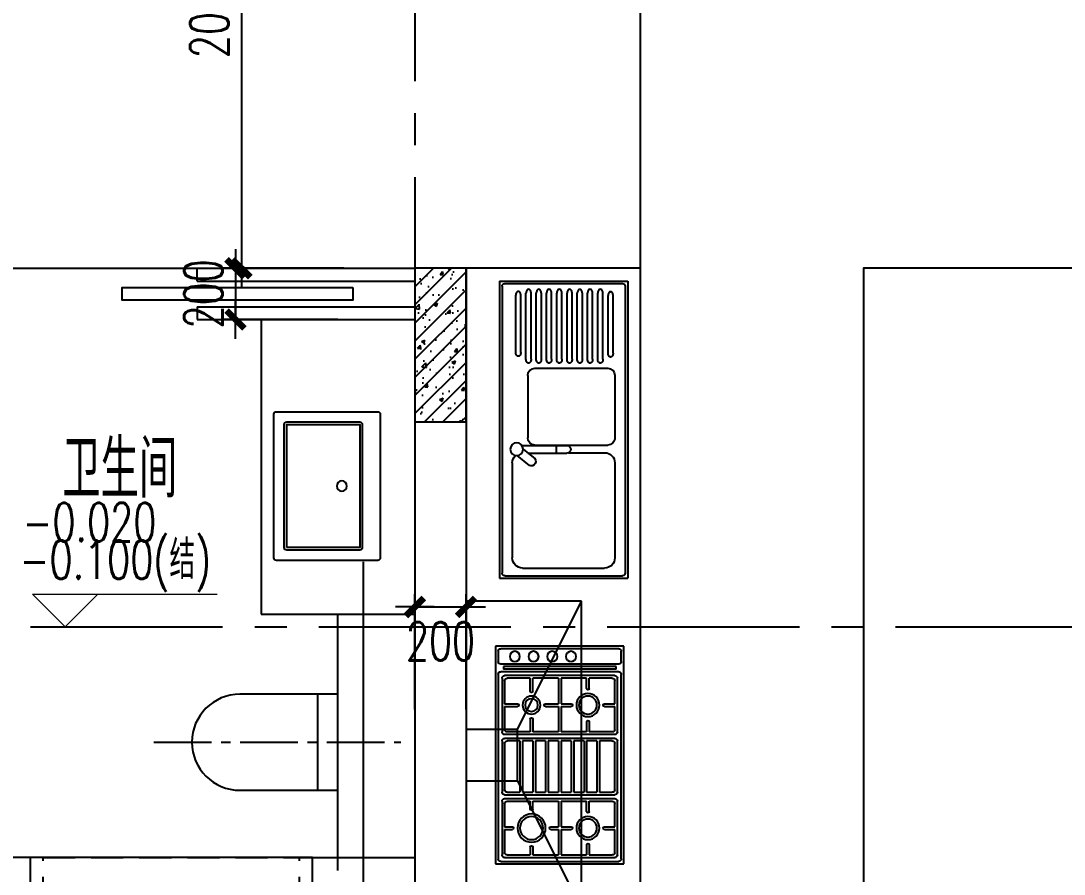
# Model space of a CAD drawing. Extents: x -336292 to -294242, y 8813 to 68263.
# Drawn here: x -318207 to -314137, y 46555 to 49885 of the extents above; entities that cross this region are included whole.
import ezdxf
from ezdxf.enums import TextEntityAlignment as Align

# ---------------------------------------------------------------- set-up
doc = ezdxf.new("R2010")
doc.units = 0
doc.header["$LTSCALE"] = 1000
doc.header["$MEASUREMENT"] = 0
for name, pattern in [('ACAD_ISO08W100', [36, 24, -3, 6, -3]), ('HIDDEN2', [0.1875, 0.125, -0.0625]), ('Plans$0$CENTER2', [1.125, 0.75, -0.125, 0.125, -0.125])]:
    doc.linetypes.add(name, pattern=pattern)
doc.layers.get('0').update_dxf_attribs({"linetype": 'CONTINUOUS'})
doc.layers.get('Defpoints').update_dxf_attribs({"linetype": 'CONTINUOUS'})
for name, color, linetype in [('A-COLUMN', 1, 'CONTINUOUS'), ('A-COLUMN-hatch', 252, 'CONTINUOUS'), ('A-DIM', 201, 'CONTINUOUS'), ('A-DOTE', 8, 'ACAD_ISO08W100'), ('A-FUR', 251, 'CONTINUOUS'), ('A-KITCHEN', 40, 'CONTINUOUS'), ('A-LINE', 8, 'CONTINUOUS'), ('A-LVTRY', 147, 'CONTINUOUS'), ('A-NOTE', 150, 'CONTINUOUS'), ('A-TEXT-CN', 31, 'CONTINUOUS'), ('A-WALL', 2, 'CONTINUOUS'), ('A-WINDOW', 4, 'CONTINUOUS'), ('Plans$0$A_Sanitary', 150, 'CONTINUOUS'), ('Plans$0$Grid', 9, 'Plans$0$CENTER2')]:
    doc.layers.add(name, color=color, linetype=linetype)
doc.layers.add('A-LEVEL', color=135, linetype='CONTINUOUS', lineweight=0)
doc.styles.add('_HZTXT', font='tjromans.shx', dxfattribs={"width": 0.7, "bigfont": 'tjhztxt.shx'})
doc.styles.add('DIM_FONT', font='SIMPLEX', dxfattribs={"width": 0.7, "bigfont": 'GBCBIG'})
doc.styles.add('PRC-S', font='tjromans.shx', dxfattribs={"width": 0.7, "bigfont": 'tjhztxt.shx'})
doc.styles.add('TJHZTXT', font='tjromans.shx', dxfattribs={"width": 0.8, "bigfont": 'tjhztxt.shx'})
doc.styles.add('zjz', font='tjromans.shx', dxfattribs={"width": 0.7, "height": 500, "bigfont": 'tjhztxt.shx'})
doc.dimstyles.new('DIM100', dxfattribs={"dimscale": 100, "dimtxt": 3, "dimasz": 0.01, "dimexe": 1, "dimexo": 1, "dimgap": 1, "dimtad": 1, "dimdec": 0, "dimzin": 0, "dimdsep": 46, "dimtxsty": 'DIM_FONT', "dimblk1": '_DIMX', "dimblk2": '_DIMX', "dimsah": 1, "dimcen": 0.01, "dimclrd": 256, "dimclre": 256, "dimclrt": 7, "dimadec": 0, "dimazin": 0, "dimtfac": 1, "dimtdec": 0, "dimtix": 1, "dimtmove": 2, "dimatfit": 3, "dimldrblk": '_DIMX', "dimfxl": 0, "dimtolj": 1, "dimtzin": 5, "dimarcsym": 0})

# ---------------------------------------------------------------- blocks, each defined once
blk = doc.blocks.new('Grid')
at = {"layer": 'Plans$0$Grid', "color": 8}
for p, q in [((-10948.22963262349, 23319.99999610754), (-10948.22963262349, -15380.00000389246)), ((-28198.22963262349, 11439.99999610754), (8601.770367376506, 11439.99999610754))]:
    blk.add_line(p, q, dxfattribs=at)
blk = doc.blocks.new('_DIMX')
blk.add_line((-150, 0), (150, 0))
at = {"const_width": 50}
blk.add_lwpolyline([(-70, -70), (70, 70)], dxfattribs=at)
blk = doc.blocks.new('*D185')
at = {"layer": 'A-DIM', "lineweight": -2}
for p, q in [((-316669.5293744567, 47197.86906701083), (-316669.5293744567, 47647.86906701083)), ((-316469.5295046495, 47197.86906701083), (-316469.5295046495, 47647.86906701083)), ((-316669.0293744567, 47597.86906701083), (-316470.0295046495, 47597.86906701083))]:
    blk.add_line(p, q, dxfattribs=at)
at = {"layer": 'Defpoints', "color": 0}
for p in [(-316469.5295046495, 47597.86906701083), (-316669.5293744567, 47147.86906701083), (-316469.5295046495, 47147.86906701083)]:
    blk.add_point(p, dxfattribs=at)
at = {"layer": 'A-DIM', "lineweight": -2, "xscale": 0.5, "yscale": 0.5, "zscale": 0.5, "rotation": 180}
blk.add_blockref('_DIMX', (-316669.5293744567, 47597.86906701083), dxfattribs=at)
at = {"layer": 'A-DIM', "lineweight": -2, "xscale": 0.5, "yscale": 0.5, "zscale": 0.5}
blk.add_blockref('_DIMX', (-316469.5295046495, 47597.86906701083), dxfattribs=at)
at = {"layer": 'A-DIM', "insert": (-316569.529439553, 47464.11906701083), "char_height": 150, "attachment_point": 5, "style": 'DIM_FONT'}
blk.add_mtext('\\A1;200', dxfattribs=at)
blk = doc.blocks.new('*D189')
at = {"layer": 'A-DIM', "lineweight": -2}
for p, q in [((-316946.3242953234, 50919.81240980445), (-317396.324294558, 50919.81240980445)), ((-317346.324294558, 50919.31240980445), (-317346.324294558, 48920.31240980445)), ((-316946.3242953234, 48919.81240980445), (-317396.324294558, 48919.81240980445))]:
    blk.add_line(p, q, dxfattribs=at)
at = {"layer": 'Defpoints', "color": 0}
for p in [(-316896.3242953234, 50919.81240980445), (-317346.324294558, 48919.81240980445), (-316896.3242953234, 48919.81240980445)]:
    blk.add_point(p, dxfattribs=at)
at = {"layer": 'A-DIM', "lineweight": -2, "xscale": 0.5, "yscale": 0.5, "zscale": 0.5}
for p, rotation in [((-317346.324294558, 50919.81240980445), 90), ((-317346.324294558, 48919.81240980445), 270)]:
    blk.add_blockref('_DIMX', p, dxfattribs=dict(at, rotation=rotation))
at = {"layer": 'A-DIM', "insert": (-317471.324294558, 49919.8124098044), "char_height": 150, "attachment_point": 5, "rotation": 90, "style": 'DIM_FONT'}
blk.add_mtext('\\A1;2000', dxfattribs=at)
blk = doc.blocks.new('*D198')
at = {"layer": 'A-DIM', "lineweight": -2}
for p, q in [((-316969.5293759941, 48919.81240980596), (-317419.5293752287, 48919.81240980596)), ((-317369.5293752287, 48920.31240980596), (-317369.5293752287, 48920.81240980596)), ((-317369.5293752287, 48919.81240980596), (-317369.5293752287, 48719.81240980596)), ((-316969.5293759941, 48719.81240980596), (-317419.5293752287, 48719.81240980596)), ((-317369.5293752287, 48719.31240980596), (-317369.5293752287, 48718.81240980596))]:
    blk.add_line(p, q, dxfattribs=at)
at = {"layer": 'Defpoints', "color": 0}
for p in [(-316919.5293759941, 48919.81240980596), (-317369.5293752287, 48719.81240980596), (-316919.5293759941, 48719.81240980596)]:
    blk.add_point(p, dxfattribs=at)
at = {"layer": 'A-DIM', "lineweight": -2, "xscale": 0.5, "yscale": 0.5, "zscale": 0.5}
for p, rotation in [((-317369.5293752287, 48919.81240980596), 270), ((-317369.5293752287, 48719.81240980596), 90)]:
    blk.add_blockref('_DIMX', p, dxfattribs=dict(at, rotation=rotation))
at = {"layer": 'A-DIM', "insert": (-317494.5293752287, 48819.81240980591), "char_height": 150, "attachment_point": 5, "rotation": 90, "style": 'DIM_FONT'}
blk.add_mtext('\\A1;200', dxfattribs=at)
blk = doc.blocks.new('Plans$0$L2$0$A$C30D2')
for p, q in [((1018.085617207954, 3.136781476089709), (1018.085617207954, 503.1367814760897)), ((1018.085617207954, 503.1367814760897), (1868.085617207954, 503.1367814760897)), ((1038.085617207954, 493.1367814760897), (1758.085617207954, 493.1367814760897)), ((1808.085617207954, 493.1367814760897), (1848.085617207954, 493.1367814760897)), ((1868.085617207954, 503.1367814760897), (1868.085617207954, 3.136781476089709)), ((1028.085617207954, 23.13678147608971), (1028.085617207954, 483.1367814760897)), ((1043.085617207954, 38.13678147608971), (1043.085617207954, 468.1367814760897)), ((1053.085617207954, 478.1367814760897), (1263.085617207954, 478.1367814760897)), ((1053.085617207954, 368.1367814760906), (1053.085617207954, 458.1367814760897)), ((1063.085617207954, 468.1367814760897), (1153.085617207956, 468.1367814760897)), ((1153.085617207956, 427.8581410260858), (1153.085617207956, 468.1367814760897)), ((1163.085617207958, 468.1367814760897), (1253.085617207954, 468.1367814760897)), ((1163.085617207956, 427.8581410260858), (1163.085617207958, 468.1367814760897)), ((1263.085617207956, 368.1367814760897), (1263.085617207954, 458.1367814760897)), ((1273.085617207954, 38.1367814760888), (1273.085617207954, 468.1367814760897)), ((1288.085617207952, 38.13678147608971), (1288.085617207954, 468.1367814760897)), ((1298.085617207954, 478.1367814760897), (1498.085617207954, 478.1367814760897)), ((1298.085617207954, 408.1367814760897), (1298.085617207954, 458.1367814760897)), ((1308.085617207954, 468.1367814760897), (1488.085617207954, 468.1367814760897)), ((1498.085617207954, 458.1367814760897), (1498.085617207954, 408.1367814760906)), ((1508.085617207954, 468.1367814760897), (1508.085617207954, 38.1367814760888)), ((1523.085617207952, 468.1367814760897), (1523.085617207954, 38.13678147608971)), ((1533.085617207952, 478.1367814760897), (1743.085617207954, 478.1367814760897)), ((1533.085617207952, 458.1367814760897), (1533.085617207952, 368.1367814760897)), ((1543.085617207952, 468.1367814760897), (1633.085617207956, 468.1367814760897)), ((1633.085617207956, 427.8581410260858), (1633.085617207956, 468.1367814760897)), ((1643.085617207956, 468.1367814760897), (1733.085617207954, 468.1367814760897)), ((1643.085617207956, 427.8581410260858), (1643.085617207956, 468.1367814760897)), ((1743.085617207954, 458.1367814760897), (1743.085617207954, 368.1367814760906)), ((1753.085617207954, 468.1367814760897), (1753.085617207954, 38.13678147608971)), ((1768.085617207954, 483.1367814760897), (1768.085617207954, 23.13678147608971)), ((1778.085617207954, 473.1367814760897), (1778.085617207954, 33.13678147608971)), ((1778.085617207954, 473.1367814760897), (1788.085617207954, 473.1367814760888)), ((1788.085617207954, 473.1367814760888), (1788.085617207954, 33.13678147608971)), ((1798.085617207954, 483.1367814760897), (1798.085617207954, 23.13678147608971)), ((1858.085617207954, 483.1367814760897), (1858.085617207954, 23.13678147608971)), ((1498.085617207954, 408.1367814760906), (1298.085617207954, 408.1367814760897)), ((1093.36425765796, 368.1367814760897), (1053.085617207954, 368.1367814760906)), ((1222.806976757952, 368.1367814760897), (1263.085617207956, 368.1367814760897)), ((1498.085617207954, 398.1367814760888), (1298.085617207954, 398.1367814760906)), ((1298.085617207954, 358.1367814760915), (1298.085617207954, 398.1367814760906)), ((1498.085617207954, 398.1367814760888), (1498.085617207954, 358.1367814760897)), ((1573.36425765796, 368.1367814760897), (1533.085617207952, 368.1367814760897)), ((1702.806976757952, 368.1367814760897), (1743.085617207954, 368.1367814760906)), ((1053.085617207954, 258.1367814760897), (1053.085617207954, 358.1367814760897)), ((1093.36425765796, 358.1367814760897), (1053.085617207954, 358.1367814760897)), ((1222.806976757952, 358.1367814760897), (1263.085617207954, 358.1367814760897)), ((1263.085617207952, 258.1367814760897), (1263.085617207954, 358.1367814760897)), ((1498.085617207954, 358.1367814760897), (1298.085617207954, 358.1367814760915)), ((1498.085617207954, 348.1367814760888), (1298.085617207954, 348.1367814760906)), ((1298.085617207954, 308.1367814760897), (1298.085617207954, 348.1367814760906)), ((1498.085617207954, 348.1367814760888), (1498.085617207954, 308.1367814760906)), ((1533.085617207952, 358.1367814760897), (1533.085617207952, 258.1367814760897)), ((1573.36425765796, 358.1367814760897), (1533.085617207952, 358.1367814760897)), ((1702.806976757952, 358.1367814760897), (1743.085617207954, 358.1367814760897)), ((1743.085617207954, 358.1367814760897), (1743.085617207954, 258.1367814760897)), ((1153.085617207956, 258.1367814760906), (1153.085617207956, 298.4154219260936)), ((1163.085617207956, 258.1367814760897), (1163.085617207956, 298.4154219260936)), ((1498.085617207954, 308.1367814760906), (1298.085617207954, 308.1367814760897)), ((1498.085617207954, 298.1367814760888), (1298.085617207954, 298.1367814760906)), ((1298.085617207954, 258.1367814760906), (1298.085617207954, 298.1367814760906)), ((1498.085617207954, 298.1367814760888), (1498.085617207954, 258.1367814760888)), ((1633.085617207956, 258.1367814760897), (1633.085617207956, 298.4154219260936)), ((1643.085617207958, 258.1367814760888), (1643.085617207956, 298.4154219260936)), ((1153.085617207956, 258.1367814760906), (1053.085617207954, 258.1367814760897)), ((1153.085617207954, 248.1367814760906), (1053.085617207954, 248.1367814760897)), ((1053.085617207954, 148.1367814760897), (1053.085617207954, 248.1367814760897)), ((1153.085617207954, 217.8581410260858), (1153.085617207954, 248.1367814760906)), ((1263.085617207952, 258.1367814760897), (1163.085617207956, 258.1367814760897)), ((1263.085617207954, 248.1367814760897), (1163.085617207954, 248.1367814760888)), ((1163.085617207954, 217.8581410260858), (1163.085617207954, 248.1367814760888)), ((1263.085617207954, 148.1367814760897), (1263.085617207954, 248.1367814760897)), ((1498.085617207954, 258.1367814760888), (1298.085617207954, 258.1367814760906)), ((1498.085617207954, 248.1367814760888), (1298.085617207954, 248.1367814760906)), ((1298.085617207954, 208.1367814760906), (1298.085617207954, 248.1367814760906)), ((1498.085617207954, 248.1367814760888), (1498.085617207954, 208.1367814760888)), ((1633.085617207956, 258.1367814760897), (1533.085617207952, 258.1367814760897)), ((1633.085617207954, 248.1367814760888), (1533.085617207954, 248.1367814760897)), ((1533.085617207954, 248.1367814760897), (1533.085617207954, 148.1367814760897)), ((1633.085617207954, 197.8581410260858), (1633.085617207954, 248.1367814760888)), ((1743.085617207954, 258.1367814760897), (1643.085617207958, 258.1367814760888)), ((1743.085617207954, 248.1367814760897), (1643.085617207954, 248.1367814760897)), ((1643.085617207954, 197.8581410260858), (1643.085617207954, 248.1367814760897)), ((1743.085617207954, 248.1367814760897), (1743.085617207954, 148.1367814760888)), ((1498.085617207954, 208.1367814760888), (1298.085617207954, 208.1367814760906)), ((1498.085617207954, 198.1367814760906), (1298.085617207952, 198.1367814760888)), ((1298.085617207954, 158.1367814760906), (1298.085617207952, 198.1367814760888)), ((1498.085617207954, 198.1367814760906), (1498.085617207954, 158.1367814760888)), ((1083.364257657958, 148.1367814760897), (1053.085617207954, 148.1367814760897)), ((1053.085617207954, 48.1367814760888), (1053.085617207954, 138.1367814760906)), ((1083.364257657958, 138.1367814760897), (1053.085617207954, 138.1367814760906)), ((1232.80697675795, 148.1367814760897), (1263.085617207954, 148.1367814760897)), ((1232.80697675795, 138.1367814760897), (1263.085617207954, 138.1367814760906)), ((1263.085617207954, 48.1367814760888), (1263.085617207954, 138.1367814760906)), ((1498.085617207954, 158.1367814760888), (1298.085617207954, 158.1367814760906)), ((1298.085617207954, 108.1367814760906), (1298.085617207954, 148.1367814760897)), ((1498.085617207954, 148.1367814760906), (1298.085617207954, 148.1367814760897)), ((1498.085617207954, 148.1367814760906), (1498.085617207954, 108.1367814760888)), ((1583.364257657958, 148.1367814760897), (1533.085617207954, 148.1367814760897)), ((1583.364257657958, 138.1367814760897), (1533.085617207954, 138.1367814760897)), ((1533.085617207954, 138.1367814760897), (1533.085617207954, 48.13678147608971)), ((1692.80697675795, 148.1367814760897), (1743.085617207954, 148.1367814760888)), ((1692.80697675795, 138.1367814760897), (1743.085617207954, 138.1367814760897)), ((1743.085617207954, 138.1367814760897), (1743.085617207954, 48.13678147608971)), ((1498.085617207954, 108.1367814760888), (1298.085617207954, 108.1367814760906)), ((1498.085617207954, 98.13678147608971), (1298.085617207954, 98.1367814760888)), ((1298.085617207954, 48.1367814760888), (1298.085617207954, 98.1367814760888)), ((1498.085617207954, 98.13678147608971), (1498.085617207954, 48.1367814760888)), ((1633.085617207954, 38.13678147608971), (1633.085617207954, 88.41542192609359)), ((1643.085617207954, 38.13678147608971), (1643.085617207954, 88.41542192609359)), ((1153.085617207954, 38.1367814760888), (1153.085617207954, 68.4154219260945)), ((1163.085617207954, 38.1367814760888), (1163.085617207954, 68.4154219260945)), ((1868.085617207954, 3.136781476089709), (1018.085617207954, 3.136781476089709)), ((1758.085617207954, 13.13678147608971), (1038.085617207954, 13.13678147608971)), ((1263.085617207954, 28.1367814760888), (1053.085617207954, 28.13678147608971)), ((1153.085617207954, 38.1367814760888), (1063.085617207954, 38.1367814760888)), ((1253.085617207954, 38.1367814760888), (1163.085617207954, 38.1367814760888)), ((1498.085617207954, 28.1367814760888), (1298.085617207952, 28.13678147608971)), ((1488.085617207954, 38.1367814760888), (1308.085617207954, 38.1367814760888)), ((1743.085617207954, 28.13678147608971), (1533.085617207954, 28.13678147608971)), ((1633.085617207954, 38.13678147608971), (1543.085617207954, 38.13678147608971)), ((1733.085617207954, 38.13678147608971), (1643.085617207954, 38.13678147608971)), ((1788.085617207954, 33.13678147608971), (1778.085617207954, 33.13678147608971)), ((1848.085617207954, 13.13678147608971), (1808.085617207954, 13.13678147608971))]:
    blk.add_line(p, q)
at = {"const_width": 1}
for points in [[(1827.638428911604, 306.7025390738008, 1), (1828.638428911604, 306.7025390738008, 1)], [(1827.638428911604, 233.7025390738008, 1), (1828.638428911604, 233.7025390738008, 1)], [(1827.638428911604, 160.7025390738008, 1), (1828.638428911604, 160.7025390738008, 1)], [(1827.638428911604, 87.70253907380084, 1), (1828.638428911604, 87.70253907380084, 1)]]:
    blk.add_lwpolyline(points, format="xyb", close=True, dxfattribs=at)
for centre, radius in [((1158.085617207954, 363.1367814760897), 45), ((1638.085617207954, 363.1367814760897), 45), ((1158.085617207954, 363.1367814760897), 35), ((1638.085617207954, 363.1367814760897), 35), ((1828.085617207954, 297.1367814760897), 20), ((1828.085617207954, 224.1367814760897), 20), ((1158.085617207954, 143.1367814760888), 55), ((1158.085617207954, 143.1367814760888), 45), ((1638.085617207954, 143.1367814760897), 35), ((1638.085617207954, 143.1367814760897), 25), ((1828.085617207954, 151.1367814760897), 20), ((1828.085617207954, 78.13678147608971), 20)]:
    blk.add_circle(centre, radius)
for centre, radius, start, end in [((1038.085617207954, 483.1367814760897), 10, 90, 180), ((1758.085617207954, 483.1367814760897), 10, 0, 90), ((1808.085617207954, 483.1367814760897), 10, 90, 180), ((1848.085617207954, 483.1367814760897), 10, 0, 90), ((1053.085617207954, 468.1367814760897), 10, 90, 180), ((1063.085617207954, 458.1367814760897), 10, 90, 180), ((1253.085617207954, 458.1367814760897), 10, 0, 90), ((1263.085617207954, 468.1367814760897), 10, 0, 90), ((1298.085617207954, 468.1367814760897), 10, 90, 179.9999999999999), ((1308.085617207954, 458.1367814760897), 10, 90, 180), ((1488.085617207954, 458.1367814760897), 10, 0, 90), ((1498.085617207954, 468.1367814760897), 10, 0, 90), ((1533.085617207952, 468.1367814760897), 10, 90, 180), ((1543.085617207952, 458.1367814760897), 10, 90, 180.0000000000001), ((1733.085617207954, 458.1367814760897), 10, 1.017777498068325e-13, 90), ((1743.085617207954, 468.1367814760897), 10, 0, 90), ((1158.085617207956, 427.8581410260858), 5, 180, 0), ((1638.085617207956, 427.8581410260858), 5, 180, 0), ((1093.36425765796, 363.1367814760897), 5, 270, 90), ((1222.806976757952, 363.1367814760897), 5, 90, 270), ((1573.36425765796, 363.1367814760897), 5, 270, 90), ((1702.806976757952, 363.1367814760897), 5, 90, 270), ((1158.085617207956, 298.4154219260945), 5, 0, 180), ((1638.085617207956, 298.4154219260945), 5, 0, 180), ((1158.085617207954, 217.8581410260858), 5, 180, 0), ((1638.085617207954, 197.8581410260858), 5, 180, 0), ((1083.364257657958, 143.1367814760897), 5, 270, 90), ((1232.80697675795, 143.1367814760897), 5, 90, 270), ((1583.364257657958, 143.1367814760897), 5, 270, 90), ((1692.80697675795, 143.1367814760897), 5, 90, 270), ((1638.085617207954, 88.4154219260945), 5, 0, 180), ((1063.085617207954, 48.1367814760888), 10, 180, 269.9999999999999), ((1158.085617207954, 68.4154219260945), 5, 0, 180), ((1253.085617207954, 48.1367814760888), 10, 270, 0), ((1308.085617207954, 48.1367814760888), 10, 179.9999999999999, 269.9999999999999), ((1488.085617207954, 48.1367814760888), 10, 269.9999999999999, 0), ((1543.085617207954, 48.13678147608971), 10, 180.0000000000001, 270), ((1733.085617207954, 48.13678147608971), 10, 270, 1.272221872585407e-13), ((1038.085617207954, 23.13678147608971), 10, 180, 270), ((1053.085617207954, 38.13678147608971), 10, 180, 270), ((1263.085617207954, 38.1367814760888), 10, 270, 0), ((1298.085617207952, 38.13678147608971), 10, 180, 269.9999999999998), ((1498.085617207954, 38.1367814760888), 10, 270, 0), ((1533.085617207954, 38.13678147608971), 10, 180, 270), ((1743.085617207954, 38.13678147608971), 10, 270, 0), ((1758.085617207954, 23.13678147608971), 10, 270, 0), ((1808.085617207954, 23.13678147608971), 10, 180, 270), ((1848.085617207954, 23.13678147608971), 10, 270, 0)]:
    blk.add_arc(centre, radius, start, end)
blk = doc.blocks.new('Plans$0$A$C7210188F')
for p, q in [((-1433.915524304553, 455.0172186828349), (-2633.915524304553, 455.0172186828349)), ((-2633.915524304553, 455.0172186828349), (-2633.915524304553, 5.017218682834937)), ((-1933.915524304553, 455.0172186828349), (-2133.915524304553, 455.0172186828349)), ((-2133.915524304553, 455.0172186828349), (-2133.915524304553, 255.0172186828349)), ((-1933.915524304553, 255.0172186828349), (-1933.915524304553, 455.0172186828349)), ((-1433.915524304553, 5.017218682834937), (-1433.915524304553, 455.0172186828349)), ((-2133.915524304553, 255.0172186828349), (-2633.915524304553, 5.017218682834937)), ((-2133.915524304553, 255.0172186828349), (-1933.915524304553, 255.0172186828349)), ((-1933.915524304553, 255.0172186828349), (-1433.915524304553, 5.017218682834937)), ((-2633.915524304553, 5.017218682834937), (-1433.915524304553, 5.017218682834937))]:
    blk.add_line(p, q)
blk = doc.blocks.new('Plans$0$duravit-built in wash basin_03175800_plan')
at = {"ltscale": 400}
for points in [[(-414.9999999999709, 279.9999999999982), (-414.9999999999709, -280.0000000000018, 0.414213562373095), (-404.9999999999709, -290.0000000000018), (-9.999999999970896, -290.0000000000009, 0.4142135623731101), (2.91038304567337e-11, -280), (0, 280, 0.414213562373095), (-10, 290), (-404.9999999999709, 289.9999999999982, 0.4142135623730944)], [(-374.9999999999709, 239.9999999999991), (-374.9999999999418, -240.0000000000018, 0.414213562373095), (-364.9999999999418, -250.0000000000018), (-79.9999999999709, -250.0000000000009, 0.414213562373094), (-69.9999999999709, -240.0000000000009), (-69.9999999999709, 239.9999999999991, 0.414213562373095), (-79.9999999999709, 249.9999999999991), (-364.9999999999709, 249.9999999999991, 0.414213562373095)]]:
    blk.add_lwpolyline(points, format="xyb", close=True, dxfattribs=at)
blk.add_lwpolyline([(-364.9999999999709, 239.9999999999991), (-364.9999999999418, -240.0000000000018), (-79.9999999999709, -240.0000000000009), (-79.9999999999709, 239.9999999999991)], close=True, dxfattribs=at)
blk.add_circle((-149.9999999999709, -9.094947017729282e-13), 20, dxfattribs=at)
blk = doc.blocks.new('Plans$0$CLOSET P')
blk.add_lwpolyline([(382.5, 187.5), (0, 187.5), (0, -187.5), (382.5, -187.5, 0.414213562373095), (570, 0), (570, 0, 0.414213562373095)], format="xyb", close=True)
blk.add_lwpolyline([(80, -187.5), (80, 187.5)])
at = {"color": 8, "linetype": 'Plans$0$CENTER2', "ltscale": 0.3}
blk.add_lwpolyline([(718.799193716608, 0), (-245.4681442575529, 0)], dxfattribs=at)
blk = doc.blocks.new('toilet')
at = {"linetype": 'HIDDEN2'}
for p, q in [((-500.0000000329746, 150.0000009925534), (499.9999999670254, 150.0000009925534)), ((499.9999999670254, -49.99999900745388), (-500.0000000329746, -49.99999900745388))]:
    blk.add_line(p, q, dxfattribs=at)
for points in [[(-550.0000000329746, -49.9999990074466), (-500.0000000329746, -49.9999990074466), (-500.0000000329746, 150.0000009925534), (-550.0000000329746, 150.0000009925534)], [(549.9999999670254, -49.99999900745388), (499.9999999670254, -49.99999900745388), (499.9999999670254, 150.0000009925461), (549.9999999670254, 150.0000009925461)], [(-500.0000000329746, 19.99999835156268), (499.9999999670254, 20.00000164843732)], [(-499.9999999670254, -1.64843731909059e-06), (499.9999999670254, 1.64843731909059e-06)]]:
    blk.add_lwpolyline(points, dxfattribs=at)
blk = doc.blocks.new('Columes')
at = {"layer": 'A-COLUMN-hatch'}
h = blk.add_hatch(dxfattribs=at)
h.set_pattern_fill('钢筋混凝土', color=256, scale=20, style=0)
h.set_pattern_definition([(45, (-2429.382195584476, 23039.99999895364), (-35.35533905932737, 35.35533905932738), []), (50, (-2429.382195584476, 23039.99999895364), (143.4520365201507, -12.55042699651902), [15, -165]), (355, (-2429.382195584476, 23039.99999895364), (-27.7502667226, 150.4384267400024), [12, -132]), (100.4514, (-2417.427859584476, 23038.95413095364), (115.7018763428043, 137.8879084121907), [12.748038, -140.2284224]), (46.18420000000001, (-2429.382195584476, 23079.99999895364), (213.4482097251289, -33.10380286580362), [22.5, -247.5]), (96.6356, (-2411.594846584476, 23077.24133755365), (186.9325411097407, 194.8235741800883), [19.1220576, -210.3426]), (351.1842, (-2429.382195584476, 23079.99999895364), (186.9323890267254, 194.8237201850649), [18, -198]), (21, (-2409.382195584476, 23069.99999895364), (119.3814104236923, -80.52377813306776), [15, -165]), (326.0000000000001, (-2409.382195584476, 23069.99999895364), (48.66306638431634, 145.0300090093706), [12, -132]), (71.4514, (-2399.433748984476, 23063.28967775364), (168.044525716298, 64.50609934199048), [12.748038, -140.2284224]), (37.50000000000001, (-2429.382195584476, 23039.99999895364), (2.431971063458134, 66.5787707662623), [0, -130.4, 0, -134, 0, -132.5]), (7.499999999999999, (-2429.382195584476, 23039.99999895364), (52.61390748842972, 78.88234237647205), [0, -76.39999999999999, 0, -127.4, 0, -50.5]), (327.5, (-2473.982195584476, 23039.99999895364), (106.7644872344818, -4.51097434687596), [0, -50, 0, -156, 0, -207]), (317.5, (-2493.982195584476, 23039.99999895364), (116.6372338684772, 20.02099646646353), [0, -65, 0, -103.6, 0, -147])])
h.paths.add_polyline_path([(-2429.382195584476, 23039.99999895364), (-2229.382195584476, 23039.99999895364), (-2229.382195584476, 23639.99999895364), (-2429.382195584476, 23639.99999895364)])
blk.add_lwpolyline([(-2429.382195584476, 23039.99999895364), (-2229.382195584476, 23039.99999895364), (-2229.382195584476, 23639.99999895364), (-2429.382195584476, 23639.99999895364)], close=True)
blk = doc.blocks.new('A$C27EA7CCC')
at = {"layer": 'A-LEVEL', "linetype": 'ByBlock'}
blk.add_lwpolyline([(1018.234708527627, 509.1178301798936), (509.1178260549204, 0.0009477071580477059), (0.0009435822139494121, 509.1178301798936), (2880.000943663646, 509.1178301798936)], dxfattribs=at)
at = {"layer": 'A-LEVEL', "style": 'zjz', "width": 0.7}
for tag, p in [('-6.000（建筑）', (3635.411589277443, 1345.731099795958)), ('-6.300（结构）', (3635.411589277443, 644.9960012989468))]:
    blk.add_attdef(tag, text='', height=600, dxfattribs=at).set_placement(p, align=Align.RIGHT)
blk = doc.blocks.new('A$C35')
for p, q in [((1108.983059799689, 2742.394452805565), (1108.983059799689, 2242.554221870971)), ((1108.983059799689, 2742.394452805565), (2268.98305979969, 2742.394452805565)), ((1128.983059799689, 2732.394452805565), (2248.98305979969, 2732.394452805565)), ((2268.98305979969, 2742.394452805565), (2268.98305979969, 2242.554221870971)), ((1118.983059799689, 2722.394452805565), (1118.983059799689, 2262.554221870971)), ((1818.98305979969, 2692.554221870971), (2188.98305979969, 2692.554221870971)), ((2258.98305979969, 2722.394452805565), (2258.98305979969, 2262.554221870971)), ((1387.149927674604, 2679.265853683864), (1164.529573489587, 2679.265853683864)), ((1387.149927674604, 2659.265853683864), (1164.529573489587, 2659.265853683864)), ((1750.114525897698, 2655.55790444553), (1750.114525897698, 2479.55790444553)), ((1765.114525897698, 2650.55790444553), (1797.202472749959, 2610.21877125983)), ((1790.114525897698, 2675.55790444553), (1828.513766644297, 2627.284573221234)), ((2228.98305979969, 2652.554221870971), (2228.98305979969, 2332.55422187097)), ((1413.781500255187, 2639.265853683864), (1156.561397870831, 2639.265853683864)), ((1413.781500255187, 2619.265853683864), (1156.561397870831, 2619.265853683864)), ((1476.98305979969, 2632.55422187097), (1720.98305979969, 2632.554221870972)), ((1780.114525897698, 2631.700761588387), (1780.114525897698, 2479.55790444553)), ((1413.781500255187, 2599.265853683864), (1156.561397870831, 2599.265853683864)), ((1413.781500255187, 2599.265853683864), (1156.561397870831, 2599.265853683864)), ((1413.781500255187, 2579.265853683864), (1156.561397870831, 2579.265853683864)), ((1413.781500255187, 2579.265853683864), (1156.561397870831, 2579.265853683864)), ((1448.98305979969, 2604.55422187097), (1448.98305979969, 2320.554221870971)), ((1748.98305979969, 2604.55422187097), (1748.98305979969, 2320.554221870971)), ((1413.781500255187, 2559.265853683864), (1156.561397870831, 2559.265853683864)), ((1413.781500255187, 2539.265853683864), (1156.561397870831, 2539.265853683864)), ((1413.781500255187, 2519.265853683864), (1156.561397870831, 2519.265853683864)), ((1413.781500255187, 2499.265853683864), (1156.561397870831, 2499.265853683864)), ((1750.311299697871, 2521.382001046637), (1780.311299697871, 2521.382001046637)), ((1413.781500255187, 2479.265853683864), (1156.561397870831, 2479.265853683864)), ((1413.781500255187, 2459.265853683864), (1156.561397870831, 2459.265853683864)), ((1778.98305979969, 2473.842682016851), (1778.98305979969, 2332.554221870972)), ((1413.781500255187, 2439.265853683864), (1156.561397870831, 2439.265853683864)), ((1413.781500255187, 2419.265853683864), (1156.561397870831, 2419.265853683864)), ((1413.781500255191, 2399.265853683864), (1156.561397870834, 2399.265853683864)), ((1413.781500255191, 2379.265853683864), (1156.561397870834, 2379.265853683864)), ((1413.781500255191, 2359.265853683864), (1156.561397870834, 2359.265853683864)), ((1413.781500255191, 2339.265853683864), (1156.561397870834, 2339.265853683864)), ((1389.877077468762, 2319.265853683864), (1165.880573282658, 2319.265853683864)), ((1389.877077468762, 2299.265853683864), (1165.880573282658, 2299.265853683864)), ((1476.98305979969, 2292.554221870971), (1720.98305979969, 2292.554221870971)), ((1818.98305979969, 2292.554221870972), (2188.98305979969, 2292.55422187097)), ((1108.983059799689, 2242.554221870971), (2268.98305979969, 2242.554221870971)), ((1128.983059799689, 2252.554221870971), (2248.98305979969, 2252.554221870971))]:
    blk.add_line(p, q)
for points in [[(1164.529573489587, 2659.265853683864, -0.06550341317500205), (1158.361766176141, 2660.077360475405, -0.07822208236230084), (1153.591671067882, 2662.194785872, -0.1071762712399434), (1150.107399692585, 2665.693243599624, -0.1434288464822718), (1149.061043540897, 2669.265853683864, -0.1434288464822368), (1150.107399692585, 2672.838463768107, -0.1071762712398773), (1153.591671067882, 2676.336921495731, -0.07822208236247052), (1158.361766176139, 2678.454346892322, -0.06550341317520239), (1164.529573489587, 2679.265853683864, -0.06550341317504035)], [(1387.149927674604, 2659.265853683864, 0.06550341317500205), (1393.31773498805, 2660.077360475405, 0.07822208236230084), (1398.087830096309, 2662.194785872, 0.1071762712399434), (1401.572101471605, 2665.693243599624, 0.1434288464822718), (1402.618457623294, 2669.265853683864, 0.1434288464822368), (1401.572101471605, 2672.838463768107, 0.1071762712398773), (1398.087830096309, 2676.336921495731, 0.07822208236247052), (1393.317734988052, 2678.454346892322, 0.06550341317520239), (1387.149927674604, 2679.265853683864, 0.06550341317504035)], [(1156.561397870831, 2619.265853683864, -0.06550341317500205), (1150.393590557384, 2620.077360475405, -0.07822208236230084), (1145.623495449126, 2622.194785872, -0.1071762712399434), (1142.139224073829, 2625.693243599624, -0.1434288464822718), (1141.092867922141, 2629.265853683864, -0.1434288464822368), (1142.139224073829, 2632.838463768107, -0.1071762712398773), (1145.623495449126, 2636.336921495731, -0.07822208236247052), (1150.393590557383, 2638.454346892322, -0.06550341317520239), (1156.561397870831, 2639.265853683864, -0.06550341317504035)], [(1413.781500255187, 2619.265853683864, 0.06550341317500205), (1419.949307568633, 2620.077360475405, 0.07822208236230084), (1424.719402676892, 2622.194785872, 0.1071762712399434), (1428.203674052189, 2625.693243599624, 0.1434288464822718), (1429.250030203877, 2629.265853683864, 0.1434288464822368), (1428.203674052189, 2632.838463768107, 0.1071762712398773), (1424.719402676892, 2636.336921495731, 0.07822208236247052), (1419.949307568635, 2638.454346892322, 0.06550341317520239), (1413.781500255187, 2639.265853683864, 0.06550341317504035)], [(1156.561397870831, 2579.265853683864, -0.06550341317500205), (1150.393590557384, 2580.077360475405, -0.07822208236230084), (1145.623495449126, 2582.194785872, -0.1071762712399434), (1142.139224073829, 2585.693243599624, -0.1434288464822718), (1141.092867922141, 2589.265853683864, -0.1434288464822368), (1142.139224073829, 2592.838463768107, -0.1071762712398773), (1145.623495449126, 2596.336921495731, -0.07822208236247052), (1150.393590557383, 2598.454346892322, -0.06550341317520239), (1156.561397870831, 2599.265853683864, -0.06550341317504035)], [(1156.561397870831, 2579.265853683864, -0.06550341317500205), (1150.393590557384, 2580.077360475405, -0.07822208236230084), (1145.623495449126, 2582.194785872, -0.1071762712399434), (1142.139224073829, 2585.693243599624, -0.1434288464822718), (1141.092867922141, 2589.265853683864, -0.1434288464822368), (1142.139224073829, 2592.838463768107, -0.1071762712398773), (1145.623495449126, 2596.336921495731, -0.07822208236247052), (1150.393590557383, 2598.454346892322, -0.06550341317520239), (1156.561397870831, 2599.265853683864, -0.06550341317504035)], [(1413.781500255187, 2579.265853683864, 0.06550341317500205), (1419.949307568633, 2580.077360475405, 0.07822208236230084), (1424.719402676892, 2582.194785872, 0.1071762712399434), (1428.203674052189, 2585.693243599624, 0.1434288464822718), (1429.250030203877, 2589.265853683864, 0.1434288464822368), (1428.203674052189, 2592.838463768107, 0.1071762712398773), (1424.719402676892, 2596.336921495731, 0.07822208236247052), (1419.949307568635, 2598.454346892322, 0.06550341317520239), (1413.781500255187, 2599.265853683864, 0.06550341317504035)], [(1413.781500255187, 2579.265853683864, 0.06550341317500205), (1419.949307568633, 2580.077360475405, 0.07822208236230084), (1424.719402676892, 2582.194785872, 0.1071762712399434), (1428.203674052189, 2585.693243599624, 0.1434288464822718), (1429.250030203877, 2589.265853683864, 0.1434288464822368), (1428.203674052189, 2592.838463768107, 0.1071762712398773), (1424.719402676892, 2596.336921495731, 0.07822208236247052), (1419.949307568635, 2598.454346892322, 0.06550341317520239), (1413.781500255187, 2599.265853683864, 0.06550341317504035)], [(1156.561397870831, 2539.265853683864, -0.06550341317500205), (1150.393590557384, 2540.077360475405, -0.07822208236230084), (1145.623495449126, 2542.194785872, -0.1071762712399434), (1142.139224073829, 2545.693243599624, -0.1434288464822718), (1141.092867922141, 2549.265853683864, -0.1434288464822368), (1142.139224073829, 2552.838463768107, -0.1071762712398773), (1145.623495449126, 2556.336921495731, -0.07822208236247052), (1150.393590557383, 2558.454346892322, -0.06550341317520239), (1156.561397870831, 2559.265853683864, -0.06550341317504035)], [(1413.781500255187, 2539.265853683864, 0.06550341317500205), (1419.949307568633, 2540.077360475405, 0.07822208236230084), (1424.719402676892, 2542.194785872, 0.1071762712399434), (1428.203674052189, 2545.693243599624, 0.1434288464822718), (1429.250030203877, 2549.265853683864, 0.1434288464822368), (1428.203674052189, 2552.838463768107, 0.1071762712398773), (1424.719402676892, 2556.336921495731, 0.07822208236247052), (1419.949307568635, 2558.454346892322, 0.06550341317520239), (1413.781500255187, 2559.265853683864, 0.06550341317504035)], [(1156.561397870831, 2499.265853683864, -0.06550341317500205), (1150.393590557384, 2500.077360475405, -0.07822208236230084), (1145.623495449126, 2502.194785872, -0.1071762712399434), (1142.139224073829, 2505.693243599624, -0.1434288464822718), (1141.092867922141, 2509.265853683864, -0.1434288464822368), (1142.139224073829, 2512.838463768107, -0.1071762712398773), (1145.623495449126, 2516.336921495731, -0.07822208236247052), (1150.393590557383, 2518.454346892322, -0.06550341317520239), (1156.561397870831, 2519.265853683864, -0.06550341317504035)], [(1413.781500255187, 2499.265853683864, 0.06550341317500205), (1419.949307568633, 2500.077360475405, 0.07822208236230084), (1424.719402676892, 2502.194785872, 0.1071762712399434), (1428.203674052189, 2505.693243599624, 0.1434288464822718), (1429.250030203877, 2509.265853683864, 0.1434288464822368), (1428.203674052189, 2512.838463768107, 0.1071762712398773), (1424.719402676892, 2516.336921495731, 0.07822208236247052), (1419.949307568635, 2518.454346892322, 0.06550341317520239), (1413.781500255187, 2519.265853683864, 0.06550341317504035)], [(1156.561397870831, 2459.265853683864, -0.06550341317500205), (1150.393590557384, 2460.077360475405, -0.07822208236230084), (1145.623495449126, 2462.194785872, -0.1071762712399434), (1142.139224073829, 2465.693243599624, -0.1434288464822718), (1141.092867922141, 2469.265853683864, -0.1434288464822368), (1142.139224073829, 2472.838463768107, -0.1071762712398773), (1145.623495449126, 2476.336921495731, -0.07822208236247052), (1150.393590557383, 2478.454346892322, -0.06550341317520239), (1156.561397870831, 2479.265853683864, -0.06550341317504035)], [(1413.781500255187, 2459.265853683864, 0.06550341317500205), (1419.949307568633, 2460.077360475405, 0.07822208236230084), (1424.719402676892, 2462.194785872, 0.1071762712399434), (1428.203674052189, 2465.693243599624, 0.1434288464822718), (1429.250030203877, 2469.265853683864, 0.1434288464822368), (1428.203674052189, 2472.838463768107, 0.1071762712398773), (1424.719402676892, 2476.336921495731, 0.07822208236247052), (1419.949307568635, 2478.454346892322, 0.06550341317520239), (1413.781500255187, 2479.265853683864, 0.06550341317504035)], [(1156.561397870831, 2419.265853683864, -0.06550341317500205), (1150.393590557384, 2420.077360475405, -0.07822208236230084), (1145.623495449126, 2422.194785872, -0.1071762712399434), (1142.139224073829, 2425.693243599624, -0.1434288464822718), (1141.092867922141, 2429.265853683864, -0.1434288464822368), (1142.139224073829, 2432.838463768107, -0.1071762712398773), (1145.623495449126, 2436.336921495731, -0.07822208236247052), (1150.393590557383, 2438.454346892322, -0.06550341317520239), (1156.561397870831, 2439.265853683864, -0.06550341317504035)], [(1413.781500255187, 2419.265853683864, 0.06550341317500205), (1419.949307568633, 2420.077360475405, 0.07822208236230084), (1424.719402676892, 2422.194785872, 0.1071762712399434), (1428.203674052189, 2425.693243599624, 0.1434288464822718), (1429.250030203877, 2429.265853683864, 0.1434288464822368), (1428.203674052189, 2432.838463768107, 0.1071762712398773), (1424.719402676892, 2436.336921495731, 0.07822208236247052), (1419.949307568635, 2438.454346892322, 0.06550341317520239), (1413.781500255187, 2439.265853683864, 0.06550341317504035)], [(1156.561397870834, 2379.265853683864, -0.06550341317500205), (1150.393590557388, 2380.077360475405, -0.07822208236230084), (1145.623495449129, 2382.194785872, -0.1071762712399434), (1142.139224073832, 2385.693243599624, -0.1434288464822718), (1141.092867922144, 2389.265853683864, -0.1434288464822368), (1142.139224073832, 2392.838463768107, -0.1071762712398773), (1145.623495449129, 2396.336921495731, -0.07822208236247052), (1150.393590557386, 2398.454346892322, -0.06550341317520239), (1156.561397870834, 2399.265853683864, -0.06550341317504035)], [(1413.781500255191, 2379.265853683864, 0.06550341317500205), (1419.949307568637, 2380.077360475405, 0.07822208236230084), (1424.719402676896, 2382.194785872, 0.1071762712399434), (1428.203674052193, 2385.693243599624, 0.1434288464822718), (1429.250030203881, 2389.265853683864, 0.1434288464822368), (1428.203674052193, 2392.838463768107, 0.1071762712398773), (1424.719402676896, 2396.336921495731, 0.07822208236247052), (1419.949307568639, 2398.454346892322, 0.06550341317520239), (1413.781500255191, 2399.265853683864, 0.06550341317504035)], [(1156.561397870834, 2339.265853683864, -0.06550341317500205), (1150.393590557388, 2340.077360475405, -0.07822208236230084), (1145.623495449129, 2342.194785872, -0.1071762712399434), (1142.139224073832, 2345.693243599624, -0.1434288464822718), (1141.092867922144, 2349.265853683864, -0.1434288464822368), (1142.139224073832, 2352.838463768107, -0.1071762712398773), (1145.623495449129, 2356.336921495731, -0.07822208236247052), (1150.393590557386, 2358.454346892322, -0.06550341317520239), (1156.561397870834, 2359.265853683864, -0.06550341317504035)], [(1413.781500255191, 2339.265853683864, 0.06550341317500205), (1419.949307568637, 2340.077360475405, 0.07822208236230084), (1424.719402676896, 2342.194785872, 0.1071762712399434), (1428.203674052193, 2345.693243599624, 0.1434288464822718), (1429.250030203881, 2349.265853683864, 0.1434288464822368), (1428.203674052193, 2352.838463768107, 0.1071762712398773), (1424.719402676896, 2356.336921495731, 0.07822208236247052), (1419.949307568639, 2358.454346892322, 0.06550341317520239), (1413.781500255191, 2359.265853683864, 0.06550341317504035)], [(1165.880573282658, 2299.265853683864, -0.06550341317500205), (1159.712765969211, 2300.077360475405, -0.07822208236230084), (1154.942670860953, 2302.194785872, -0.1071762712399434), (1151.458399485656, 2305.693243599624, -0.1434288464822718), (1150.412043333968, 2309.265853683864, -0.1434288464822368), (1151.458399485656, 2312.838463768107, -0.1071762712398773), (1154.942670860953, 2316.336921495731, -0.07822208236247052), (1159.71276596921, 2318.454346892322, -0.06550341317520239), (1165.880573282658, 2319.265853683864, -0.06550341317504035)], [(1389.877077468762, 2299.265853683864, 0.06550341317500205), (1396.044884782208, 2300.077360475405, 0.07822208236230084), (1400.814979890467, 2302.194785872, 0.1071762712399434), (1404.299251265764, 2305.693243599624, 0.1434288464822718), (1405.345607417452, 2309.265853683864, 0.1434288464822368), (1404.299251265764, 2312.838463768107, 0.1071762712398773), (1400.814979890467, 2316.336921495731, 0.07822208236247052), (1396.04488478221, 2318.454346892322, 0.06550341317520239), (1389.877077468762, 2319.265853683864, 0.06550341317504035)]]:
    blk.add_lwpolyline(points, format="xyb")
blk.add_circle((1765.129124320632, 2675.55790444553), 25)
for centre, radius, start, end in [((1128.983059799689, 2722.394452805565), 10, 90, 180), ((2248.98305979969, 2722.394452805565), 10, 0, 90), ((1818.98305979969, 2652.554221870971), 40, 90, 136.9437961752853), ((2188.98305979969, 2652.554221870971), 40, 359.9999999999997, 90), ((1476.98305979969, 2604.55422187097), 28, 90, 180), ((1720.98305979969, 2604.55422187097), 28, 0, 90), ((1812.858119697128, 2618.751672240531), 17.83002188671834, 208.5920019549358, 28.59200195493051), ((1765.114525897698, 2479.55790444553), 15, 180, 0), ((1476.98305979969, 2320.554221870971), 28, 180, 270), ((1720.98305979969, 2320.554221870971), 28, 270, 0), ((1818.98305979969, 2332.554221870972), 40, 180, 270), ((2188.98305979969, 2332.55422187097), 40, 270, 359.9999999999997), ((1128.983059799689, 2262.554221870971), 10, 180, 270), ((2248.98305979969, 2262.554221870971), 10, 270, 0)]:
    blk.add_arc(centre, radius, start, end)

msp = doc.modelspace()

# ---------------------------------------------------------------- linework, layer by layer
at = {"layer": 'A-FUR'}
msp.add_lwpolyline([(-314919.5293736874, 46219.81240988521), (-314019.5293736725, 46219.81240991502), (-314019.5293736725, 48919.81240988521), (-314919.5293736874, 48919.81240988521), (-314919.5293736874, 46219.81240988521)], dxfattribs=at)
at = {"layer": 'A-KITCHEN'}
msp.add_lwpolyline([(-315869.5293667137, 46419.81241717188), (-315789.3187747865, 46419.81241717188), (-315789.3187748014, 48919.81240990011), (-316469.5293734937, 48919.81240990011)], dxfattribs=at)
at = {"layer": 'A-LINE'}
msp.add_line((-315789.3187748014, 48919.81240990011), (-315789.3188028653, 52119.81241062089), dxfattribs=at)
at = {"layer": 'A-LVTRY'}
for p, q in [((-318369.529381138, 48919.81240990011), (-317519.5423952608, 48919.81240760535)), ((-317519.5423952608, 48869.81240759045), (-317519.5423952608, 48919.81240760535)), ((-317519.5423952608, 48869.81240759045), (-316669.5423952459, 48869.81240759045)), ((-317519.5423952608, 48769.81240759045), (-316669.5423952608, 48769.81240759045)), ((-317519.5423952608, 48769.81240759045), (-317519.5423952608, 48719.81240760535)), ((-317519.5423952608, 48719.81240760535), (-316669.5423952459, 48719.81240760535))]:
    msp.add_line(p, q, dxfattribs=at)
msp.add_lwpolyline([(-317519.5423952608, 48919.81240760535), (-316669.5423952608, 48919.81240757555)], dxfattribs=at)
msp.add_lwpolyline([(-316912.1156531094, 48844.81240759045), (-316912.1156530945, 48794.81240760535), (-317812.1156531243, 48794.81240760535), (-317812.1156530796, 48844.81240759045)], close=True, dxfattribs=at)
at = {"layer": 'A-NOTE'}
msp.add_line((-316869.5293354389, 45959.81240980348), (-316869.529335439, 47773.38118106348), dxfattribs=at)
at = {"layer": 'A-WALL'}
for p, q in [((-316669.5293752297, 48919.81240980596), (-316669.5293752297, 46619.81240980745)), ((-316469.5293752297, 48919.81240980595), (-316669.5293752297, 48919.81240980596)), ((-316469.5293752297, 48919.81240980595), (-316469.5293752297, 46419.81240980595)), ((-318169.5293811379, 46619.81240980743), (-318369.5293752297, 46619.81240980745)), ((-318169.5293811379, 46419.81240980743), (-318169.5293811379, 46619.81240980743)), ((-317069.5293811378, 46619.81240980737), (-318169.5293811379, 46619.81240980743)), ((-317069.5293811379, 46419.81240980743), (-317069.5293811379, 46619.81240980743)), ((-317069.5293811379, 46619.81240980743), (-316669.5293752297, 46619.81240980745))]:
    msp.add_line(p, q, dxfattribs=at)
at = {"layer": 'Plans$0$A_Sanitary'}
msp.add_line((-317269.5423880935, 47569.81239762896), (-316669.5423880935, 47569.812398076), dxfattribs=at)
for points in [[(-317269.5423881084, 48719.81240760535), (-317269.5423880935, 47569.81239762896)], [(-316969.5423826248, 46569.81239761406), (-316969.5423826397, 47569.81239783758)]]:
    msp.add_lwpolyline(points, dxfattribs=at)

# ---------------------------------------------------------------- block references
at = {"layer": 'A-COLUMN'}
msp.add_blockref('Columes', (-314240.1471796452, 25279.81241085379), dxfattribs=at)
at = {"layer": 'A-DOTE'}
msp.add_blockref('Grid', (-305721.2997426062, 36079.81241369991), dxfattribs=at)
at = {"layer": 'A-KITCHEN', "extrusion": (0, 0, -1), "zscale": -1, "rotation": 270}
msp.add_blockref('A$C35', (313596.7645529232, 49978.79546960672), dxfattribs=at)
at = {"layer": 'A-KITCHEN', "rotation": 90}
msp.add_blockref('Plans$0$A$C7210188F', (-316014.5121493756, 49053.7279341105), dxfattribs=at)
at = {"layer": 'A-KITCHEN', "xscale": -1, "rotation": 270}
msp.add_blockref('Plans$0$L2$0$A$C30D2', (-316357.5562803267, 45576.72679259215), dxfattribs=at)
at = {"layer": 'A-LEVEL', "linetype": 'ByBlock'}
ref = msp.add_blockref('A$C27EA7CCC', (-318161.50056653, 47520.52156897473), dxfattribs=dict(at, xscale=0.25, yscale=0.25, zscale=0.25))
ref.add_attrib('-6.300（结构）', '-0.020', dxfattribs={"height": 150.0000000000001, "style": '_HZTXT', "width": 0.7}).set_placement((-317678.3160797406, 47853.98299846433), align=Align.RIGHT)
ref.add_attrib('-6.000（建筑）', '-0.100(结)', dxfattribs={"height": 150.0000000000001, "style": 'TJHZTXT', "width": 0.7}).set_placement((-317464.1510498492, 47707.36259197486), align=Align.RIGHT)
at = {"layer": 'A-WINDOW'}
msp.add_blockref('toilet', (-317619.5293811049, 46469.81240881483), dxfattribs=at)
at = {"layer": 'Plans$0$A_Sanitary', "xscale": -1, "rotation": 180}
msp.add_blockref('Plans$0$duravit-built in wash basin_03175800_plan', (-316804.5423880935, 48069.81239540776), dxfattribs=at)
at = {"layer": 'Plans$0$A_Sanitary', "rotation": 180}
msp.add_blockref('Plans$0$CLOSET P', (-316969.5423826255, 47069.81239772582), dxfattribs=at)

# ---------------------------------------------------------------- texts
at = {"layer": 'A-TEXT-CN', "style": 'PRC-S', "width": 0.7}
msp.add_text('卫生间 ', height=225, dxfattribs=at).set_placement((-318045.4530331227, 48024.0107269811))

# ---------------------------------------------------------------- dimensions: what is measured, and where the dimension line sits
at = {"layer": 'A-DIM'}
for p1, p2, distance, picture, middle in [((-316896.3242953234, 50919.81240980445), (-316896.3242953234, 48919.81240980445), -449.99999923462747, '*D189', (-317471.324294558, 49919.8124098044)), ((-316919.5293759941, 48919.81240980596), (-316919.5293759941, 48719.81240980596), -449.99999923456926, '*D198', (-317494.5293752287, 48819.81240980591))]:
    dim = msp.add_aligned_dim(p1=p1, p2=p2, distance=distance, dimstyle='DIM100', override={"dimscale": 50, "dimclrt": 256}, dxfattribs=at)
    dim.commit()
    dim.dimension.update_dxf_attribs({"geometry": picture, "text_midpoint": middle})
dim = msp.add_linear_dim(base=(-316469.5295046495, 47597.86906701083), p1=(-316669.5293744567, 47147.86906701083), p2=(-316469.5295046495, 47147.86906701083), angle=0, dimstyle='DIM100', override={"dimscale": 50, "dimclrt": 256}, dxfattribs=at)
dim.commit()
dim.dimension.update_dxf_attribs({"geometry": '*D185', "text_midpoint": (-316569.529439553, 47464.11906701083), "dimtype": 129})

doc.saveas('drawing.dxf')
